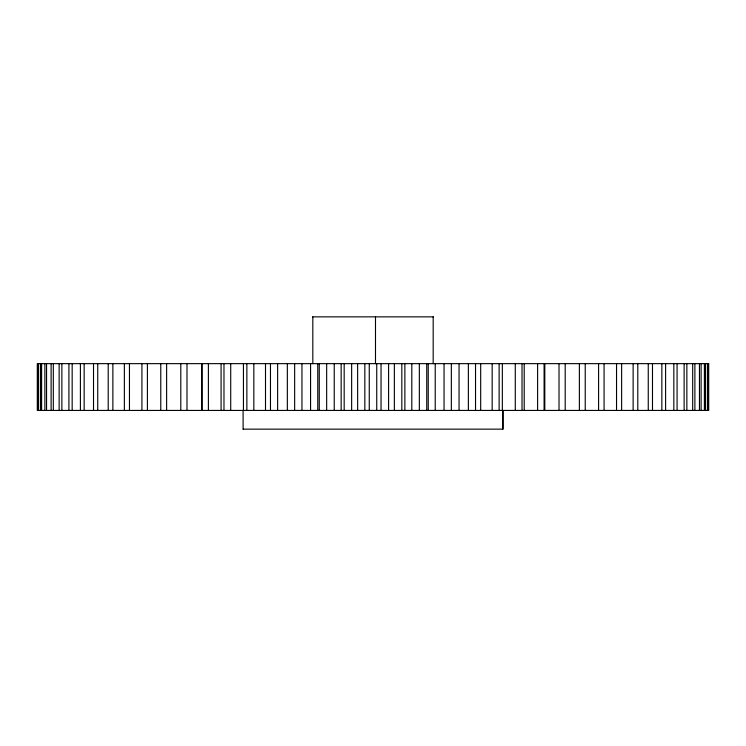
<?xml version="1.0" encoding="UTF-8"?>
<svg xmlns="http://www.w3.org/2000/svg" width="746" height="746" viewBox="0 0 746 746"><rect width="100%" height="100%" fill="white"/><g stroke="black" fill="none" stroke-linecap="round" stroke-linejoin="round"><path stroke-width="1.12" d="M312.695 316.854L433.305 316.854M243.075 429.146L502.925 429.146L502.925 410.431M708.038 363.647L708.038 410.431M707.478 363.647L707.478 410.431M705.511 363.647L705.511 410.431M704.392 363.647L704.392 410.431M701.119 363.647L701.119 410.431M699.45 363.647L699.45 410.431M694.89 363.647L694.89 410.431M692.68 363.647L692.68 410.431M686.861 363.647L686.861 410.431M684.129 363.647L684.129 410.431M677.079 363.647L677.079 410.431M673.834 363.647L673.834 410.431M665.6 363.647L665.6 410.431M661.851 363.647L661.851 410.431M652.48 363.647L652.48 410.431M648.255 363.647L648.255 410.431M637.793 363.647L637.793 410.431M633.13 363.647L633.13 410.431M621.632 363.647L621.632 410.431M616.541 363.647L616.541 410.431M604.073 363.647L604.073 410.431M598.59 363.647L598.59 410.431M585.228 363.647L585.228 410.431M579.381 363.647L579.381 410.431M565.198 363.647L565.198 410.431M559.015 363.647L559.015 410.431M544.804 363.647L544.804 410.431M544.095 363.647L544.095 410.431M537.605 363.647L537.605 410.431M524.205 363.647L524.205 410.431M522.023 363.647L522.023 410.431M515.281 363.647L515.281 410.431M502.86 410.431L502.86 429.146M502.347 363.647L502.347 410.431M499.13 363.647L499.13 410.431M492.164 363.647L492.164 410.431M480.685 363.647L480.685 410.431M475.528 363.647L475.528 410.431M468.376 363.647L468.376 410.431M459.051 363.647L459.051 410.431M451.349 363.647L451.349 410.431M444.047 363.647L444.047 410.431M435.226 363.647L435.226 410.431M433.184 316.854L433.184 363.647M428.241 363.647L428.241 410.431M426.731 363.647L426.731 410.431M419.336 363.647L419.336 410.431M411.811 363.647L411.811 410.431M404.864 363.647L404.864 410.431M401.824 363.647L401.824 410.431M394.354 363.647L394.354 410.431M388.591 363.647L388.591 410.431M381.038 363.647L381.038 410.431M376.739 363.647L376.739 410.431M375.49 316.854L375.49 363.647M369.261 363.647L369.261 410.431M364.841 363.647L364.841 410.431M357.623 363.647L357.66 410.431M351.646 363.647L351.646 410.431M344.176 363.647L344.176 410.431M341.155 363.647L341.155 410.431M334.236 363.647L334.236 410.431M326.664 363.647L326.664 410.431M319.269 363.647L319.269 410.431M317.768 363.647L317.768 410.431M312.816 316.854L312.816 363.647M310.569 363.647L310.569 410.431M301.953 363.647L301.953 410.431M294.651 363.647L294.651 410.431M287.341 363.647L287.341 410.431M277.624 363.647L277.624 410.431M270.472 363.647L270.472 410.431M265.501 363.647L265.501 410.431M253.836 363.647L253.836 410.431M246.87 363.647L246.87 410.431M243.448 363.647L243.448 410.431M243.075 410.431L243.14 429.146M230.719 363.647L230.719 410.431M223.977 363.647L223.977 410.431M221.086 363.647L221.086 410.431M208.395 363.647L208.395 410.431M201.905 363.647L201.952 410.431M201.821 363.647L201.821 410.431M186.985 363.647L186.985 410.431M180.802 363.647L180.802 410.431M166.619 363.647L166.619 410.431M160.772 363.647L160.772 410.431M147.41 363.647L147.41 410.431M141.926 363.647L141.926 410.431M129.459 363.647L129.459 410.431M124.368 363.647L124.368 410.431M112.87 363.647L112.87 410.431M108.207 363.647L108.207 410.431M97.745 363.647L97.745 410.431M93.52 363.647L93.52 410.431M84.149 363.647L84.149 410.431M80.4 363.647L80.4 410.431M72.166 363.647L72.166 410.431M68.921 363.647L68.921 410.431M61.871 363.647L61.871 410.431M59.139 363.647L59.139 410.431M53.32 363.647L53.32 410.431M51.11 363.647L51.11 410.431M46.55 363.647L46.55 410.431M44.881 363.647L44.881 410.431M41.608 363.647L41.608 410.431M40.489 363.647L40.489 410.431M38.522 363.647L38.522 410.431M37.962 363.647L37.962 410.431M708.7 363.647L37.3 363.647L37.3 410.431L708.7 410.431L708.7 363.647"/></g></svg>
